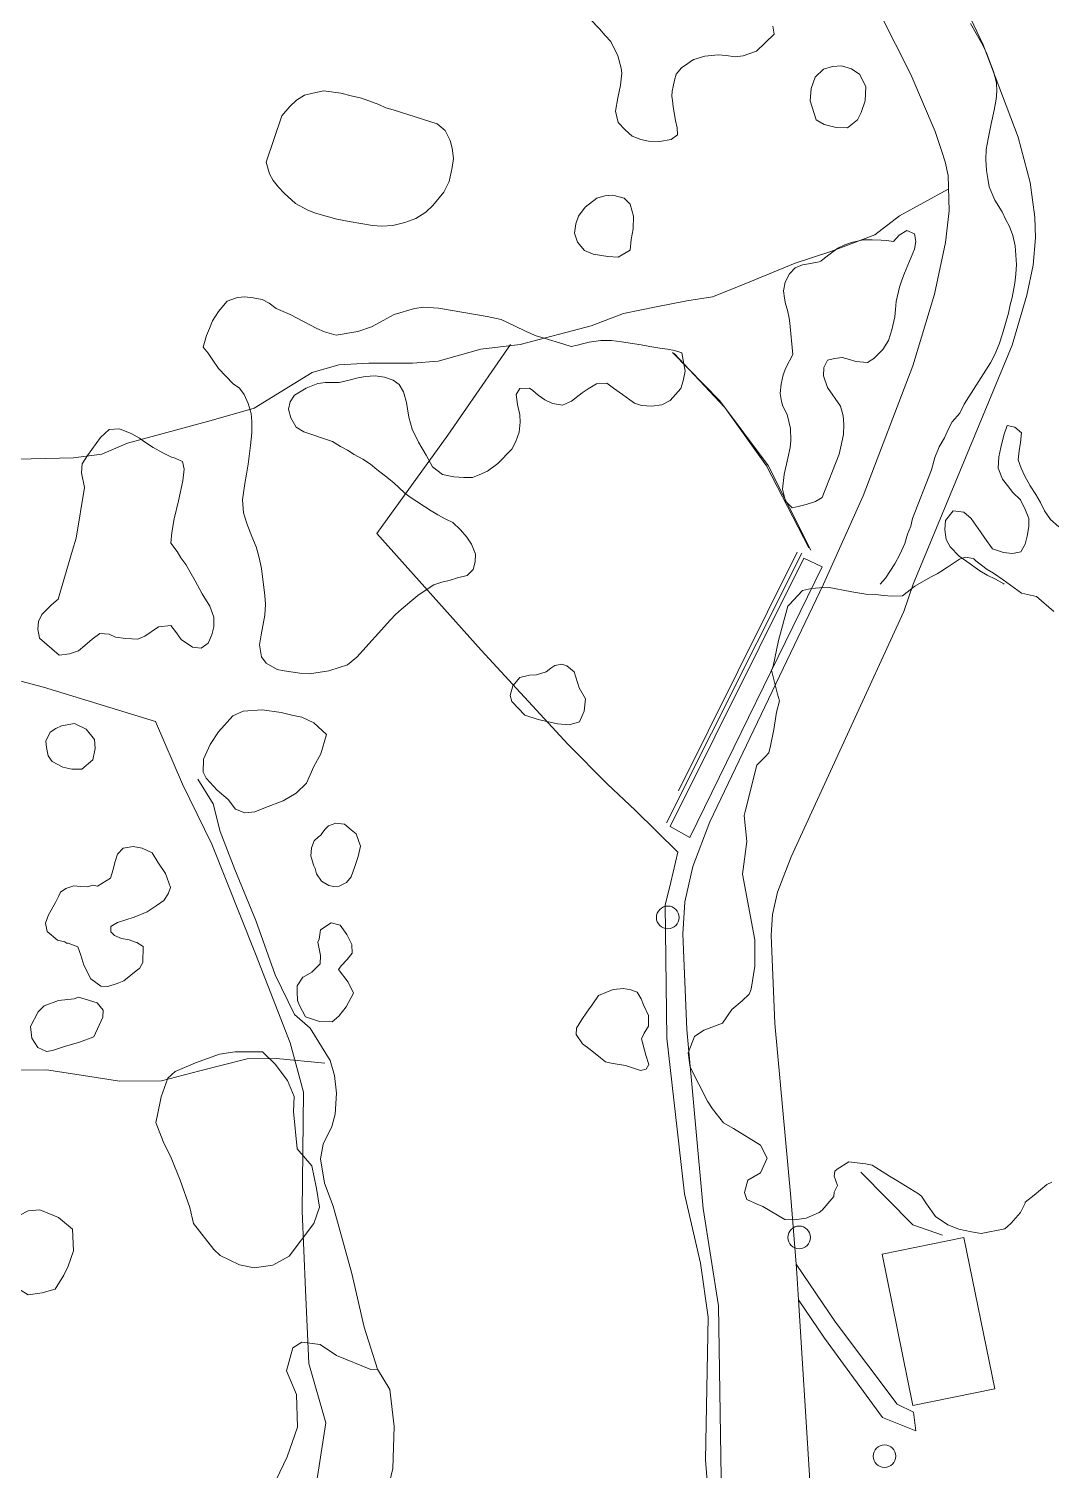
# Model space of a CAD drawing. Header units: metres. Extents: x 4652992 to 4879070, y 2074171 to 2309877.
# Drawn here: x 4654334.3 to 4654403.7, y 2307741.4 to 2307839.3 of the extents above; entities that cross this region are included whole.
import ezdxf

# ---------------------------------------------------------------- set-up
doc = ezdxf.new("R2010")
doc.units = ezdxf.units.M
doc.header["$MEASUREMENT"] = 0
doc.linetypes.add('DGN Style 2', pattern=[66.27138, 39.762828, -26.508552])
doc.linetypes.add('DGN Style 3', pattern=[92.779933, 66.271381, -26.508552])
doc.layers.get('0').update_dxf_attribs({"color": 4, "lineweight": 0})
for name, color, linetype, lineweight in [('Level 1', 2, 'Continuous', 0), ('Level 15', 2, 'Continuous', 0), ('Level 18', 5, 'Continuous', 0), ('Level 20', 30, 'DGN Style 3', 0), ('Level 30', 5, 'Continuous', 0), ('Level 35', 4, 'Continuous', 0), ('Level 37', 3, 'Continuous', 0), ('Level 38', 3, 'Continuous', 0), ('Level 40', 1, 'Continuous', 0), ('Level 54', 30, 'DGN Style 2', 0), ('Level 61', 4, 'Continuous', 0)]:
    doc.layers.add(name, color=color, linetype=linetype, lineweight=lineweight)

# ---------------------------------------------------------------- blocks, each defined once
blk = doc.blocks.new('POSTE')
at = {"color": 0, "linetype": 'ByBlock', "lineweight": -2}
blk.add_circle((0, 0), 0.77, dxfattribs=at)

msp = doc.modelspace()

# ---------------------------------------------------------------- linework, layer by layer
at = {"layer": 'Level 1'}
for points in [[(4654396.703258, 2307828.402566, 1367), (4654393.401273, 2307826.607846, 1364), (4654391.730881, 2307825.298932, 1362), (4654388.733262, 2307824.179079, 1360), (4654386.32271, 2307823.388658, 1359), (4654382.456504, 2307821.803902, 1357), (4654380.710442, 2307821.096531, 1356), (4654378.946784, 2307820.821404, 1355), (4654376.869515, 2307820.408682, 1354), (4654374.664665, 2307819.974874, 1353), (4654372.449604, 2307819.119135, 1352), (4654367.638873, 2307817.870041, 1350), (4654364.961667, 2307817.534187, 1349), (4654362.059756, 2307816.732508, 1348), (4654360.319376, 2307816.604185, 1347), (4654357.358367, 2307816.590351, 1346), (4654355.324205, 2307816.489759, 1345.7), (4654353.504499, 2307815.963332, 1345), (4654349.572038, 2307813.53831, 1344), (4654346.647562, 2307812.691882, 1343), (4654340.964398, 2307811.162253, 1342), (4654339.236572, 2307810.42117, 1341), (4654337.298155, 2307810.164713, 1340), (4654332.516943, 2307810.050887, 1339)], [(4654354.378725, 2307769.050478, 1352), (4654351.095522, 2307769.373293, 1350), (4654349.101931, 2307769.347292, 1349), (4654345.888125, 2307768.525088, 1347), (4654343.278322, 2307767.854311, 1345), (4654340.432131, 2307767.821718, 1343), (4654337.982729, 2307768.207705, 1341), (4654335.478091, 2307768.605532, 1339), (4654332.407717, 2307768.583925, 1337)]]:
    msp.add_polyline3d(points, dxfattribs=at)
at = {"layer": 'Level 15'}
msp.add_line((4654386.451043, 2307803.758687, 1364.429712), (4654378.383894, 2307787.551617, 1364.889712), dxfattribs=at)
for points in [[(4654387.383618, 2307803.883428, 1366.256899), (4654384.479914, 2307809.644711, 1362.096899), (4654381.191374, 2307814.045871, 1358.336899), (4654377.986709, 2307817.324347, 1355.616899)], [(4654387.23651, 2307804.044641, 1366.4), (4654384.369632, 2307809.613407, 1361.93), (4654381.535495, 2307813.571412, 1358.85), (4654378.102564, 2307817.25977, 1355.53)]]:
    msp.add_polyline3d(points, dxfattribs=at)
at = {"layer": 'Level 18', "color": 30}
for points in [[(4654394.330562, 2307801.584112, 1367.247796), (4654401.049755, 2307817.823998, 1367.243296), (4654402.058775, 2307821.200845, 1367.563296), (4654402.474383, 2307823.258868, 1367.543296), (4654402.627154, 2307825.096096, 1367.523296), (4654402.590589, 2307826.511189, 1367.563296), (4654402.285966, 2307828.855779, 1367.743296), (4654401.459096, 2307831.95045, 1367.743296), (4654399.074542, 2307838.214984, 1367.551883), (4654396.303918, 2307844.109947, 1367.751512)], [(4654388.250143, 2307801.584111, 1367.243834), (4654390.931716, 2307807.581389, 1367.17), (4654394.308962, 2307816.416068, 1367.21), (4654395.767301, 2307821.288911, 1367.28), (4654396.528669, 2307824.797397, 1367.38), (4654396.766903, 2307826.942983, 1367.23), (4654396.717729, 2307829.339715, 1367.36), (4654396.504753, 2307830.259113, 1367.39), (4654396.257451, 2307831.048718, 1367.39), (4654395.83017, 2307832.326983, 1367.51), (4654394.180085, 2307836.198893, 1367.56), (4654391.02331, 2307842.447566, 1367.81)], [(4654411.781413, 2307684.534302, 1361.727167), (4654401.813972, 2307694.302066, 1363.032879), (4654397.645828, 2307698.389508, 1363.471337), (4654394.720995, 2307702.114813, 1363.825512), (4654391.889681, 2307706.543098, 1364.301275), (4654385.670874, 2307717.253401, 1365.251061), (4654383.158167, 2307722.095009, 1365.598655), (4654382.216621, 2307724.865265, 1365.76835), (4654381.730508, 2307728.536168, 1365.909897), (4654381.286425, 2307740.918484, 1366.299183), (4654381.098231, 2307752.574391, 1366.450584), (4654380.070855, 2307759.18676, 1366.632062), (4654378.947873, 2307771.331122, 1366.891415), (4654378.676883, 2307777.801991, 1367.104785), (4654378.81658, 2307780.017333, 1367.174217), (4654379.366405, 2307782.412783, 1367.112539), (4654380.522936, 2307785.43402, 1367.060726), (4654388.250122, 2307801.584107, 1367.008522)], [(4654411.659298, 2307692.517982, 1362.3058), (4654402.501178, 2307700.889662, 1363.1878), (4654400.412581, 2307702.955491, 1363.4037), (4654397.64441, 2307706.566718, 1363.8634), (4654394.154417, 2307711.806188, 1364.5721), (4654390.374951, 2307718.519516, 1364.8774), (4654387.524513, 2307725.026567, 1365.3591), (4654387.255037, 2307727.9584, 1365.7441), (4654387.115244, 2307730.259193, 1365.8001), (4654387.2847, 2307741.0745, 1366.8023), (4654386.534776, 2307752.979247, 1366.48), (4654386.421, 2307754.7854, 1366.647), (4654386.374319, 2307755.396276, 1366.6827), (4654386.0283, 2307759.9243, 1366.8789), (4654384.9363, 2307771.7331, 1366.8331), (4654384.6848, 2307777.7385, 1366.7774), (4654384.7739, 2307779.1517, 1366.8024), (4654385.1202, 2307780.6606, 1366.7946), (4654386.0381, 2307783.0583, 1366.812), (4654393.6866, 2307799.7159, 1367.0541), (4654394.3307, 2307801.5841, 1367.1125)]]:
    msp.add_polyline3d(points, dxfattribs=at)
at = {"layer": 'Level 20', "linetype": 'Continuous'}
for points in [[(4654349.282049, 2307737.0181, 1347.357281), (4654351.819708, 2307742.305656, 1347.857281), (4654352.52311, 2307744.332993, 1347.857281), (4654352.454204, 2307746.537015, 1348.357281), (4654351.766636, 2307748.160948, 1348.357281), (4654352.191868, 2307749.713149, 1348.857281), (4654352.816983, 2307750.090636, 1348.857281), (4654354.050223, 2307749.938614, 1348.857281), (4654355.16521, 2307749.204973, 1348.857281), (4654357.498488, 2307748.234445, 1350.357281), (4654357.955724, 2307748.270517, 1350.857281), (4654357.03886, 2307751.12142, 1351.357281), (4654356.201309, 2307754.765857, 1351.857281), (4654354.946862, 2307759.343495, 1351.857281), (4654354.340097, 2307760.89938, 1351.857281), (4654354.08859, 2307762.545215, 1351.857281), (4654354.248408, 2307763.558107, 1351.857281), (4654354.837635, 2307764.750045, 1351.857281), (4654355.084297, 2307765.58289, 1351.857281), (4654355.172881, 2307767.014298, 1351.857281), (4654355.036015, 2307768.215056, 1351.857281), (4654354.733566, 2307769.234487, 1351.857281), (4654353.366131, 2307771.41647, 1352.357281), (4654352.322755, 2307772.3636, 1352.357281), (4654350.990871, 2307775.04814, 1352.357281), (4654349.693927, 2307778.72914, 1353.857281), (4654348.269565, 2307782.208274, 1354.357281), (4654347.266316, 2307784.7759, 1354.357281), (4654346.795901, 2307786.656494, 1354.357281), (4654345.757551, 2307788.344386, 1354.357281)], [(4654354.37884, 2307722.271557, 1360.724533), (4654354.575525, 2307723.896848, 1360.357281), (4654353.540388, 2307726.840964, 1357.357281), (4654352.24731, 2307730.999954, 1351.857281), (4654353.802774, 2307732.617158, 1351.857281), (4654354.305475, 2307733.512481, 1351.857281), (4654354.647125, 2307734.288998, 1351.857281), (4654355.46674, 2307735.359096, 1351.857281), (4654356.2391, 2307736.277761, 1351.857281), (4654357.226909, 2307737.185086, 1351.857281), (4654357.737552, 2307738.000036, 1351.857281), (4654358.063795, 2307738.939788, 1351.857281), (4654358.108864, 2307739.161819, 1351.857281), (4654358.648998, 2307740.097937, 1351.857281), (4654358.99456, 2307741.51882, 1351.857281), (4654359.079809, 2307744.382767, 1350.857281), (4654358.796536, 2307746.894327, 1350.857281), (4654357.955724, 2307748.270517, 1350.857281)]]:
    msp.add_polyline3d(points, dxfattribs=at)
at = {"layer": 'Level 30', "color": 1, "elevation": 1372.478742, "flags": 128}
msp.add_lwpolyline([(4654399.868297, 2307746.940001), (4654394.316626, 2307745.805627), (4654392.217558, 2307756.078555), (4654397.769229, 2307757.212928), (4654399.868297, 2307746.940001)], dxfattribs=at)
at = {"layer": 'Level 35'}
msp.add_line((4654377.566664, 2307785.377782, 1367.62), (4654386.763141, 2307803.697696, 1367.06), dxfattribs=at)
msp.add_3dface([(4654377.819505, 2307785.12317, 1367.506899), (4654386.903329, 2307803.342063, 1367.476899), (4654388.141364, 2307802.765976, 1367.306899), (4654379.167498, 2307784.381592, 1367.226899)], dxfattribs=at)
at = {"layer": 'Level 37'}
for points in [[(4654370.873058, 2307790.7059, 1360.742732), (4654364.984126, 2307797.110942, 1355.982732), (4654357.896814, 2307805.022805, 1349.762732), (4654362.719343, 2307811.709946, 1349.982732), (4654366.974048, 2307817.853293, 1350.402732)], [(4654350.719743, 2307732.646542, 1351.8624), (4654352.679703, 2307734.968279, 1351.8624), (4654353.862864, 2307740.972952, 1350.9624), (4654354.436105, 2307744.610379, 1350.5624), (4654353.292347, 2307748.659387, 1350.8624), (4654353.048906, 2307753.647071, 1351.9624), (4654352.82482, 2307759.001394, 1353.2624), (4654352.922972, 2307767.077892, 1352.9624), (4654352.013634, 2307770.423436, 1352.9624), (4654349.670758, 2307776.476608, 1354.3624), (4654346.695481, 2307783.920607, 1355.3624), (4654344.708614, 2307788.000975, 1355.1624), (4654342.865265, 2307792.24554, 1354.7624), (4654335.275842, 2307794.579638, 1351.7624), (4654331.819073, 2307795.498065, 1350.6853)], [(4654380.748094, 2307730.33553, 1368.662391), (4654381.216606, 2307730.48899, 1368.662391), (4654380.884955, 2307733.778581, 1368.4293), (4654380.218564, 2307742.11059, 1367.9293), (4654380.417386, 2307751.794879, 1368.6793), (4654379.881268, 2307755.474685, 1368.6793), (4654378.806524, 2307760.167445, 1368.9293), (4654377.591585, 2307770.744849, 1369.9293), (4654377.489113, 2307779.786191, 1369.1793), (4654377.865941, 2307781.335891, 1369.1793), (4654378.341701, 2307783.375512, 1369.1793), (4654375.457455, 2307786.228339, 1366.6793), (4654373.576459, 2307788.008904, 1364.9293), (4654370.873108, 2307790.705872, 1360.7427)]]:
    msp.add_polyline3d(points, dxfattribs=at)
at = {"layer": 'Level 38', "elevation": 1371.835774, "flags": 128}
msp.add_lwpolyline([(4654396.32329, 2307757.368594), (4654394.29861, 2307758.074295), (4654390.776244, 2307761.635618)], dxfattribs=at)
at = {"layer": 'Level 40', "color": 3, "flags": 128}
for points, elevation in [([(4654335.469963, 2307790.494077), (4654335.424819, 2307790.926852), (4654335.706826, 2307791.532812), (4654336.100485, 2307791.772204), (4654336.483834, 2307791.960678), (4654337.367586, 2307792.128903), (4654338.163476, 2307791.731959), (4654338.739235, 2307791.034558), (4654338.773846, 2307790.418484), (4654338.619237, 2307789.654696), (4654337.877562, 2307789.007864), (4654337.188156, 2307789.012792), (4654336.580726, 2307789.16031), (4654335.861388, 2307789.542023), (4654335.59143, 2307789.913655), (4654335.469963, 2307790.494077)], 1352.44), ([(4654354.108461, 2307784.526785), (4654354.128677, 2307784.5786), (4654354.364339, 2307784.91962), (4654354.610543, 2307785.1754), (4654355.118419, 2307785.351328), (4654355.716726, 2307785.287541), (4654356.164888, 2307784.893413), (4654356.501069, 2307784.632444), (4654356.804252, 2307783.79608), (4654356.632104, 2307783.082124), (4654356.411926, 2307782.405437), (4654356.159649, 2307781.707419), (4654355.833089, 2307781.329052), (4654355.335734, 2307781.067858), (4654354.972374, 2307781.057114), (4654354.651884, 2307781.120973), (4654354.155448, 2307781.413895), (4654353.808949, 2307781.898658), (4654353.718748, 2307782.276918), (4654353.620659, 2307782.460164), (4654353.585677, 2307782.580576), (4654353.479232, 2307782.913981), (4654353.41559, 2307783.113317), (4654353.475322, 2307783.6834), (4654353.652422, 2307784.14695), (4654353.930726, 2307784.424053), (4654354.108461, 2307784.526785)], 1362.04)]:
    msp.add_lwpolyline(points, dxfattribs=dict(at, elevation=elevation))
at = {"layer": 'Level 40', "color": 3}
for points in [[(4654383.690081, 2307837.794885, 1366.511197), (4654382.780659, 2307837.457129, 1366.171197), (4654382.248886, 2307837.404355, 1365.631197), (4654381.618032, 2307837.500859, 1365.271197), (4654381.089659, 2307837.533808, 1365.091197), (4654380.19044, 2307837.45322, 1365.011197), (4654379.431974, 2307837.215077, 1364.191197), (4654379.216809, 2307837.085018, 1363.651197), (4654379.015535, 2307836.952199, 1363.051197), (4654378.593332, 2307836.661666, 1362.851197), (4654378.228536, 2307836.230133, 1362.851197), (4654378.114296, 2307835.820832, 1362.571197), (4654378.024955, 2307835.392186, 1362.251197), (4654377.955788, 2307835.060331, 1361.871197), (4654377.945067, 2307834.731267, 1361.451197), (4654377.984664, 2307834.435408, 1360.811197), (4654378.039997, 2307834.006825, 1360.511197), (4654378.194697, 2307833.083315, 1360.491197), (4654378.305074, 2307832.571801, 1359.851197), (4654378.323978, 2307832.107255, 1359.611197), (4654377.896011, 2307831.789067, 1359.671197), (4654377.099273, 2307831.644925, 1359.691197), (4654376.353891, 2307831.677778, 1359.751197), (4654375.826038, 2307831.782623, 1359.851197), (4654375.251785, 2307832.011882, 1359.951197), (4654374.762434, 2307832.440272, 1360.031197), (4654374.304266, 2307832.948868, 1360.151197), (4654374.117865, 2307833.720278, 1360.431197), (4654374.260637, 2307834.613502, 1360.731197), (4654374.453209, 2307835.468035, 1361.131197), (4654374.537017, 2307836.286573, 1361.651197), (4654374.506066, 2307836.623914, 1362.111197), (4654374.261737, 2307837.464428, 1362.311197), (4654373.801437, 2307838.448638, 1362.291197), (4654373.406441, 2307838.843888, 1362.311197), (4654373.036863, 2307839.291688, 1362.411197), (4654372.393388, 2307839.952288, 1362.691197)], [(4654392.087393, 2307801.584112, 1372.306899), (4654392.460962, 2307802.001342, 1372.306899), (4654393.089408, 2307802.955342, 1372.226899), (4654393.42433, 2307803.598571, 1372.226899), (4654393.7548, 2307804.356244, 1372.186899), (4654393.941374, 2307804.972157, 1372.146899), (4654394.17124, 2307805.522692, 1372.106899), (4654394.280134, 2307806.040474, 1372.106899), (4654395.577196, 2307809.359996, 1371.946899), (4654395.809621, 2307810.193923, 1371.906899), (4654396.101251, 2307810.902531, 1371.906899), (4654396.457819, 2307811.51307, 1371.866899), (4654396.732256, 2307812.139922, 1371.866899), (4654396.972305, 2307812.603264, 1371.866899), (4654397.498867, 2307813.20843, 1371.866899), (4654397.79495, 2307813.802593, 1371.866899), (4654399.586694, 2307816.626401, 1371.866899), (4654399.877045, 2307817.193312, 1371.866899), (4654400.162944, 2307817.874667, 1371.866899), (4654400.39982, 2307818.59415, 1371.866899), (4654400.807356, 2307819.989487, 1371.746899), (4654400.927713, 2307820.561773, 1371.746899), (4654401.058253, 2307821.046865, 1371.706899), (4654401.237203, 2307822.033364, 1371.666899), (4654401.308537, 2307822.643776, 1371.666899), (4654401.358225, 2307823.286878, 1371.626899), (4654401.254499, 2307824.556642, 1371.626899), (4654401.090901, 2307825.270496, 1371.626899), (4654400.877001, 2307825.880782, 1371.586899), (4654400.628714, 2307826.327557, 1371.586899), (4654400.370243, 2307826.861525, 1371.666899), (4654399.883851, 2307827.667883, 1371.706899), (4654399.502515, 2307828.566935, 1371.826899), (4654399.392393, 2307829.128218, 1371.826899), (4654399.309647, 2307829.684064, 1371.866899), (4654399.267021, 2307830.430671, 1371.986899), (4654399.295063, 2307831.106462, 1372.106899), (4654399.416699, 2307831.820444, 1372.306899), (4654399.634488, 2307832.856008, 1372.546899), (4654399.829352, 2307833.782565, 1372.506899), (4654399.95672, 2307834.523798, 1372.346899), (4654400.01086, 2307835.052456, 1372.346899), (4654399.9886, 2307835.624678, 1372.426899), (4654399.781711, 2307836.403911, 1372.506899), (4654399.56208, 2307836.986945, 1372.506899), (4654399.304888, 2307837.662609, 1372.466899), (4654398.965565, 2307838.354586, 1372.426899), (4654398.614779, 2307838.99206, 1372.426899), (4654398.214971, 2307839.66766, 1372.386899)], [(4654384.806716, 2307839.473858, 1367.231197), (4654384.897438, 2307838.937448, 1367.131197), (4654383.690081, 2307837.794885, 1366.511197)], [(4654387.340959, 2307834.420182, 1368.511197), (4654387.396985, 2307835.244238, 1368.491197), (4654387.675266, 2307836.024148, 1368.491197), (4654388.249462, 2307836.558087, 1368.491197), (4654388.851728, 2307836.740856, 1368.511197), (4654389.455838, 2307836.793662, 1368.531197), (4654390.149863, 2307836.583812, 1368.571197), (4654390.706305, 2307836.199695, 1368.591197), (4654391.109197, 2307835.356485, 1368.651197), (4654391.071788, 2307834.413534, 1368.651197), (4654390.790626, 2307833.619796, 1368.671197), (4654390.542203, 2307833.121949, 1368.671197), (4654389.878897, 2307832.576911, 1368.671197), (4654389.088961, 2307832.604214, 1368.651197), (4654388.275162, 2307832.794654, 1368.631197), (4654387.734974, 2307833.117945, 1368.611197), (4654387.340959, 2307834.420182, 1368.511197)], [(4654351.450638, 2307833.398119, 1360.051197), (4654352.004352, 2307834.029682, 1360.011197), (4654352.455847, 2307834.448897, 1360.011197), (4654352.993978, 2307834.792728, 1360.011197), (4654353.564753, 2307834.941033, 1360.031197), (4654354.312463, 2307835.097796, 1360.191197), (4654355.459933, 2307834.927903, 1360.231197), (4654356.169389, 2307834.757817, 1360.271197), (4654356.850796, 2307834.593305, 1360.091197), (4654358.044544, 2307834.152469, 1360.071197), (4654358.51232, 2307833.943168, 1359.971197), (4654359.008534, 2307833.800922, 1359.831197), (4654362.007707, 2307832.841304, 1359.411197), (4654362.541551, 2307832.386209, 1359.371197), (4654362.883266, 2307831.707554, 1359.351197), (4654363.012518, 2307831.201999, 1359.351197), (4654363.112554, 2307830.484129, 1359.351197), (4654363.030668, 2307829.875123, 1359.391197), (4654362.8235, 2307828.942022, 1359.411197), (4654362.451708, 2307828.201596, 1359.471197), (4654361.711241, 2307827.301781, 1359.491197), (4654361.237074, 2307826.843447, 1359.411197), (4654360.552548, 2307826.426922, 1359.371197), (4654359.806941, 2307826.138868, 1359.371197), (4654358.994487, 2307825.951349, 1359.371197), (4654358.238907, 2307825.89794, 1359.371197), (4654357.607441, 2307825.950736, 1359.371197), (4654356.025229, 2307826.207033, 1359.311197), (4654355.197816, 2307826.37148, 1359.231197), (4654353.737223, 2307826.792644, 1359.091197), (4654353.22161, 2307826.98237, 1359.071197), (4654352.381733, 2307827.440123, 1359.071197), (4654351.61891, 2307828.129766, 1359.031197), (4654351.225306, 2307828.556988, 1359.011197), (4654350.865515, 2307829.006573, 1359.011197), (4654350.623682, 2307829.461797, 1359.011197), (4654350.389172, 2307830.235476, 1359.011197), (4654351.450638, 2307833.398119, 1360.051197)], [(4654375.115283, 2307824.277543, 1360.231197), (4654374.291051, 2307823.793269, 1360.251197), (4654373.590224, 2307823.831672, 1360.251197), (4654372.598207, 2307823.999912, 1360.251197), (4654372.012945, 2307824.245756, 1360.251197), (4654371.538523, 2307824.815179, 1360.271197), (4654371.334311, 2307825.43173, 1360.311197), (4654371.419444, 2307826.048408, 1360.431197), (4654371.601295, 2307826.573877, 1360.511197), (4654372.04811, 2307827.190715, 1360.531197), (4654372.842716, 2307827.810472, 1360.551197), (4654373.377891, 2307827.948968, 1360.551197), (4654373.923555, 2307827.998983, 1360.511197), (4654374.70669, 2307827.800234, 1360.471197), (4654375.098804, 2307827.391157, 1360.451197), (4654375.332124, 2307826.567229, 1360.431197), (4654375.314888, 2307825.721068, 1360.391197), (4654375.176035, 2307824.985463, 1360.391197), (4654375.115283, 2307824.277543, 1360.231197)], [(4654385.95484, 2307819.302195, 1363.431197), (4654385.898989, 2307819.658882, 1362.971197), (4654385.794376, 2307820.198051, 1362.551197), (4654385.666707, 2307820.626601, 1362.251197), (4654385.585956, 2307821.002633, 1361.771197), (4654385.534025, 2307821.516938, 1361.471197), (4654385.638294, 2307822.086617, 1361.531197), (4654385.931791, 2307822.661909, 1361.711197), (4654386.321486, 2307823.074096, 1361.831197), (4654386.809742, 2307823.265111, 1361.971197), (4654387.364053, 2307823.356608, 1362.311197), (4654387.95479, 2307823.484068, 1362.711197), (4654388.063554, 2307823.520064, 1363.591197), (4654388.30702, 2307823.716501, 1364.091197), (4654388.701441, 2307824.012552, 1364.311197), (4654389.216154, 2307824.399908, 1364.291197), (4654389.685275, 2307824.637922, 1364.651197), (4654390.137104, 2307824.792973, 1364.891197), (4654390.928597, 2307824.981357, 1365.351197), (4654391.53507, 2307824.976094, 1365.811197), (4654392.152552, 2307824.954245, 1366.611197), (4654392.50847, 2307824.92675, 1367.011197), (4654393.000415, 2307824.857837, 1367.131197), (4654393.379101, 2307825.286611, 1367.271197), (4654393.893295, 2307825.602072, 1367.311197), (4654394.409102, 2307825.370022, 1367.371197), (4654394.519479, 2307824.858508, 1367.411197), (4654394.412847, 2307824.346898, 1367.431197), (4654393.735995, 2307822.695772, 1367.611197), (4654393.551781, 2307822.228371, 1367.691197), (4654393.40924, 2307821.752693, 1367.751197), (4654393.179721, 2307820.7903, 1367.831197), (4654393.13678, 2307820.23724, 1367.911197), (4654393.074702, 2307819.73118, 1367.951197), (4654392.876366, 2307818.848992, 1367.971197), (4654392.65705, 2307818.143768, 1367.951197), (4654392.265798, 2307817.515894, 1367.911197), (4654391.660419, 2307816.901751, 1367.851197), (4654391.227208, 2307816.627805, 1367.771197), (4654390.434908, 2307816.713176, 1367.371197), (4654389.999045, 2307816.842948, 1367.111197), (4654389.518628, 2307816.967171, 1366.511197), (4654388.986855, 2307816.914397, 1366.071197), (4654388.51589, 2307816.806346, 1365.811197), (4654388.267467, 2307816.308499, 1366.091197), (4654388.249425, 2307815.736094, 1366.491197), (4654388.519172, 2307814.94813, 1366.851197), (4654389.394642, 2307813.665461, 1367.451197), (4654389.576317, 2307813.010188, 1367.651197), (4654389.630612, 2307812.437814, 1367.811197), (4654389.600523, 2307811.738204, 1367.951197), (4654389.493891, 2307811.226594, 1368.011197), (4654389.293192, 2307810.402475, 1368.051197), (4654388.148081, 2307807.476382, 1368.071197), (4654387.700979, 2307807.205195, 1368.071197), (4654387.065167, 2307807.000289, 1367.991197), (4654386.516102, 2307806.864552, 1367.831197), (4654386.103583, 2307806.759292, 1367.551197), (4654385.664551, 2307807.220887, 1367.111197), (4654385.445122, 2307808.042056, 1366.751197), (4654385.577404, 2307809.023762, 1366.511197), (4654385.810842, 2307810.143773, 1366.511197), (4654385.977477, 2307810.873861, 1366.171197), (4654386.030909, 2307811.338439, 1365.751197), (4654386.000708, 2307812.165222, 1365.631197), (4654385.776553, 2307813.102527, 1365.631197), (4654385.474585, 2307813.666496, 1365.351197), (4654385.385189, 2307814.001046, 1364.771197), (4654385.294466, 2307814.537456, 1364.531197), (4654385.365709, 2307815.156893, 1364.471197), (4654385.501161, 2307815.806776, 1364.471197), (4654385.685374, 2307816.274177, 1364.291197), (4654386.151038, 2307817.189665, 1364.071197), (4654385.95484, 2307819.302195, 1363.431197)], [(4654356.554854, 2307796.625645, 1357.32), (4654355.913927, 2307796.104549, 1357.52), (4654355.343079, 2307795.923143, 1357.52), (4654354.646673, 2307795.707716, 1357.56), (4654353.329051, 2307795.497673, 1357.56), (4654352.685204, 2307795.537013, 1357.56), (4654351.620157, 2307795.689386, 1357.48), (4654351.136178, 2307795.785408, 1357.36), (4654350.397434, 2307796.226636, 1357.12), (4654350.068942, 2307796.645403, 1357), (4654349.941926, 2307797.46619, 1356.88), (4654350.053615, 2307798.151219, 1356.64), (4654350.299623, 2307799.487321, 1356.08), (4654350.331743, 2307800.217603, 1355.8), (4654350.306195, 2307800.811995, 1355.6), (4654350.064574, 2307802.65737, 1355.6), (4654349.964567, 2307803.178136, 1355.28), (4654349.86383, 2307803.551716, 1354.8), (4654349.712724, 2307804.112087, 1354.4), (4654349.414162, 2307804.819578, 1354), (4654349.065231, 2307805.713858, 1353.08), (4654348.857917, 2307806.432712, 1352.92), (4654348.77105, 2307807.304465, 1352.8), (4654348.941869, 2307808.419756, 1351.84), (4654349.041878, 2307809.04817, 1351.68), (4654349.153567, 2307809.733199, 1351.56), (4654349.325115, 2307810.995676, 1351.4), (4654349.414905, 2307811.861847, 1351.36), (4654349.424396, 2307812.626084, 1351.32), (4654349.358699, 2307813.16951, 1351.32), (4654349.174014, 2307813.854407, 1351.32), (4654348.886401, 2307814.471327, 1351.28), (4654348.586378, 2307814.884445, 1351.28), (4654348.143278, 2307815.17862, 1351.28), (4654347.145392, 2307816.231119, 1351.28), (4654346.715432, 2307816.876281, 1351.32), (4654346.443879, 2307817.283751, 1351.44), (4654346.109546, 2307817.67421, 1351.64), (4654346.335843, 2307818.483832, 1351.68), (4654346.549, 2307818.942467, 1351.68), (4654346.745366, 2307819.463365, 1351.6), (4654347.141749, 2307820.091911, 1351.56), (4654347.732308, 2307820.799797, 1351.52), (4654348.434553, 2307821.043532, 1351.52), (4654348.947733, 2307821.089049, 1351.52), (4654349.500331, 2307821.038346, 1351.52), (4654350.126657, 2307820.914082, 1351.48), (4654350.581437, 2307820.676523, 1351.48), (4654351.069796, 2307820.314437, 1351.48), (4654352.019505, 2307819.890286, 1351.52), (4654353.838624, 2307818.940049, 1351.52), (4654354.356183, 2307818.719501, 1351.56), (4654355.141646, 2307818.504733, 1351.56), (4654356.613295, 2307818.743149, 1351.64), (4654357.538186, 2307819.060576, 1351.76), (4654358.33825, 2307819.491167, 1351.84), (4654359.075535, 2307819.904747, 1351.96), (4654360.462506, 2307820.307294, 1352.16), (4654361.072773, 2307820.392481, 1352.24), (4654362.098401, 2307820.336327, 1352.56), (4654365.3899, 2307819.771693, 1353.28), (4654366.352019, 2307819.551342, 1353.84), (4654367.244789, 2307819.138487, 1354.28), (4654368.052152, 2307818.742577, 1354.28), (4654368.734686, 2307818.459832, 1354.28), (4654369.263925, 2307818.295899, 1354.4), (4654370.601256, 2307817.883241, 1354.8), (4654371.102025, 2307817.724957, 1355), (4654371.535636, 2307817.815725, 1355.52), (4654371.78675, 2307817.883769, 1355.96), (4654372.317449, 2307818.014208, 1356.52), (4654373.110213, 2307818.122119, 1356.96), (4654373.851147, 2307818.122449, 1357.6), (4654374.517623, 2307818.049153, 1358.4), (4654375.867364, 2307817.840297, 1359.84), (4654376.436751, 2307817.72733, 1360.24), (4654377.125856, 2307817.620078, 1360.32), (4654377.644145, 2307817.546716, 1361), (4654378.128125, 2307817.450694, 1361.28), (4654378.628894, 2307817.292409, 1361.2), (4654378.844967, 2307816.041427, 1361.2), (4654378.710648, 2307815.390354, 1361.2), (4654378.542751, 2307814.863807, 1361.16), (4654377.814955, 2307814.065284, 1361), (4654377.249216, 2307813.765, 1360.76), (4654376.547701, 2307813.668451, 1360.56), (4654375.875386, 2307813.71344, 1360.36), (4654375.403086, 2307813.866077, 1360.08), (4654375.096493, 2307814.103702, 1359.64), (4654374.579665, 2307814.471436, 1359.28), (4654373.983268, 2307814.884423, 1359.12), (4654373.523378, 2307815.24086, 1358.56), (4654372.833543, 2307815.200927, 1358.32), (4654372.256125, 2307814.844027, 1358.08), (4654371.844413, 2307814.572117, 1357.88), (4654371.134867, 2307814.005702, 1357.76), (4654370.51803, 2307813.745023, 1357.6), (4654369.828924, 2307813.852275, 1357.56), (4654369.317206, 2307814.10113, 1357.4), (4654368.851476, 2307814.429261, 1357.2), (4654368.499624, 2307814.734797, 1356.96), (4654368.26676, 2307814.898862, 1356), (4654367.611234, 2307814.881588, 1355.64), (4654367.375448, 2307814.456909, 1355.8), (4654367.446255, 2307813.794605, 1355.88), (4654367.6251, 2307813.0814, 1355.96), (4654367.639699, 2307812.577578, 1355.96), (4654367.562319, 2307811.915208, 1356.16), (4654367.342592, 2307811.28108, 1356.16), (4654367.083447, 2307810.743171, 1356.16), (4654366.115486, 2307809.786033, 1356.16), (4654365.41178, 2307809.247927, 1356.32), (4654364.857721, 2307809.004258, 1356.08), (4654364.40659, 2307808.828566, 1355.84), (4654363.813843, 2307808.828302, 1355.6), (4654363.141527, 2307808.873291, 1355.44), (4654362.372854, 2307809.025796, 1355.32), (4654361.6801, 2307809.546299, 1355.08), (4654361.25087, 2307810.338646, 1354.68), (4654360.725283, 2307811.238509, 1354.28), (4654360.313574, 2307812.115779, 1354.04), (4654360.06684, 2307812.930851, 1353.8), (4654359.917926, 2307813.93278, 1353.44), (4654359.710611, 2307814.651633, 1352.8), (4654359.428108, 2307815.149674, 1352.04), (4654359.013478, 2307815.4382, 1351.72), (4654358.43314, 2307815.641738, 1351.68), (4654357.800974, 2307815.737693, 1351.68), (4654357.111139, 2307815.697759, 1351.68), (4654356.523501, 2307815.578617, 1351.68), (4654356.021271, 2307815.44253, 1351.56), (4654355.336546, 2307815.283718, 1351.36), (4654354.418955, 2307815.28897, 1351.24), (4654353.899936, 2307815.215147, 1351.24), (4654353.094763, 2307814.903434, 1351.2), (4654352.311488, 2307814.41058, 1351.2), (4654352.012924, 2307813.96889, 1351.2), (4654351.907805, 2307813.459354, 1351.28), (4654352.053071, 2307812.870676, 1351.44), (4654352.426092, 2307812.236811, 1351.72), (4654352.9546, 2307811.925692, 1352.04), (4654354.894897, 2307811.275542, 1352.6), (4654355.446035, 2307810.930467, 1352.92), (4654355.900815, 2307810.692908, 1353.48), (4654356.372384, 2307810.393085, 1354.16), (4654356.957831, 2307810.070669, 1354.28), (4654357.480499, 2307809.731243, 1354.28), (4654357.91192, 2307809.380453, 1354.28), (4654358.701032, 2307808.752435, 1354.6), (4654359.081353, 2307808.44125, 1354.92), (4654359.404735, 2307808.141361, 1355.24), (4654359.801846, 2307807.767913, 1355.56), (4654360.159538, 2307807.490684, 1355.8), (4654361.596876, 2307806.55726, 1356.68), (4654362.045816, 2307806.291393, 1356.88), (4654362.580164, 2307806.008582, 1356.92), (4654363.063413, 2307805.765374, 1356.92), (4654363.585351, 2307805.278762, 1356.92), (4654364.016041, 2307804.780786, 1356.96), (4654364.332853, 2307804.305404, 1356.96), (4654364.608786, 2307803.63187, 1356.96), (4654364.589076, 2307803.105389, 1356.96), (4654364.449647, 2307802.573194, 1356.96), (4654364.043045, 2307802.182405, 1357), (4654363.386789, 2307802.017944, 1357), (4654362.815941, 2307801.836539, 1357.12), (4654362.319551, 2307801.728759, 1357.28), (4654361.777172, 2307801.541705, 1357.36), (4654361.331151, 2307801.247135, 1357.4), (4654360.679274, 2307800.81661, 1357.4), (4654359.568966, 2307799.887714, 1357.4), (4654359.168204, 2307799.525233, 1357.36), (4654358.824381, 2307799.151455, 1357.36), (4654356.554854, 2307796.625645, 1357.32)], [(4654404.230829, 2307805.48357, 1376.266899), (4654403.648285, 2307805.968346, 1376.106899), (4654403.258659, 2307806.556754, 1375.906899), (4654402.978543, 2307807.123411, 1375.626899), (4654402.665317, 2307807.668254, 1375.306899), (4654402.275692, 2307808.256662, 1375.146899), (4654401.881615, 2307808.959515, 1374.946899), (4654401.672167, 2307809.455356, 1374.706899), (4654401.452536, 2307810.03839, 1374.186899), (4654401.52387, 2307810.648802, 1373.826899), (4654401.611118, 2307811.199273, 1373.866899), (4654401.693915, 2307811.864189, 1373.826899), (4654401.231062, 2307812.240021, 1373.586899), (4654400.716628, 2307812.370588, 1373.386899), (4654400.491214, 2307811.705609, 1373.426899), (4654400.286167, 2307810.866244, 1373.426899), (4654400.154347, 2307810.239455, 1373.466899), (4654400.10338, 2307809.454658, 1373.586899), (4654400.403863, 2307808.713615, 1373.826899), (4654400.740013, 2307808.277778, 1373.946899), (4654401.09781, 2307807.809252, 1374.226899), (4654401.619869, 2307807.308101, 1374.426899), (4654401.959192, 2307806.616123, 1374.706899), (4654402.178823, 2307806.03309, 1374.866899), (4654402.179437, 2307805.493557, 1374.986899), (4654402.069263, 2307804.834079, 1375.066899), (4654401.92726, 2307804.294483, 1375.106899), (4654401.648372, 2307803.782075, 1375.066899), (4654401.082356, 2307803.667377, 1374.946899), (4654400.468596, 2307803.732501, 1374.826899), (4654399.724961, 2307803.993762, 1374.666899), (4654399.188267, 2307804.696551, 1374.186899), (4654398.912602, 2307805.148764, 1373.906899), (4654398.27341, 2307806.042251, 1373.626899), (4654397.767265, 2307806.483462, 1373.466899), (4654397.043997, 2307806.570337, 1373.466899), (4654396.53335, 2307805.905231, 1373.706899), (4654396.489393, 2307805.289381, 1373.866899), (4654396.57659, 2307804.619091, 1374.266899), (4654396.840792, 2307804.112375, 1374.546899), (4654397.449435, 2307803.480466, 1374.986899), (4654397.972773, 2307803.12101, 1375.146899), (4654398.86665, 2307802.489228, 1375.626899), (4654399.346696, 2307802.195151, 1375.826899), (4654399.914606, 2307801.912013, 1375.986899), (4654400.476784, 2307801.601623, 1376.186899), (4654400.504245, 2307801.584112, 1376.206312)], [(4654334.986127, 2307797.926068, 1351.7), (4654334.885661, 2307798.522439, 1351.56), (4654334.933618, 2307799.045033, 1351.52), (4654335.153047, 2307799.533622, 1351.42), (4654335.805004, 2307800.172926, 1351.32), (4654336.255672, 2307800.556534, 1351.3), (4654337.2393, 2307803.894052, 1351.24), (4654337.480097, 2307804.703578, 1351.2), (4654338.040886, 2307808.154512, 1351.12), (4654337.841944, 2307809.139929, 1351.1), (4654337.881761, 2307809.767602, 1351.12), (4654338.261602, 2307810.313063, 1351.16), (4654339.139138, 2307811.543201, 1351.16), (4654339.7135, 2307812.094428, 1351.3), (4654340.434424, 2307812.128827, 1351.48), (4654341.256745, 2307811.788381, 1351.78), (4654341.77607, 2307811.493243, 1351.74), (4654342.19245, 2307811.203739, 1351.72), (4654342.717305, 2307810.863162, 1351.92), (4654343.359394, 2307810.514117, 1352.1), (4654343.953086, 2307810.219011, 1352.36), (4654344.095979, 2307810.190673, 1353.02), (4654344.706879, 2307809.906936, 1353.12), (4654344.807655, 2307809.384407, 1353.14), (4654344.735719, 2307808.600516, 1353.18), (4654344.441125, 2307807.239992, 1353.18), (4654344.132862, 2307806.029986, 1353.2), (4654343.98302, 2307805.084176, 1353.26), (4654343.922764, 2307804.357091, 1353.5), (4654344.343744, 2307803.800623, 1353.56), (4654344.596483, 2307803.366203, 1353.54), (4654344.934957, 2307802.914781, 1353.54), (4654345.568107, 2307801.798913, 1353.58), (4654346.042085, 2307800.92154, 1353.7), (4654346.556321, 2307800.095306, 1353.78), (4654346.830559, 2307799.331448, 1353.82), (4654346.83069, 2307798.681071, 1353.86), (4654346.688237, 2307798.132875, 1353.88), (4654346.454209, 2307797.573278, 1353.92), (4654345.966513, 2307797.226574, 1353.94), (4654345.386181, 2307797.29732, 1353.94), (4654344.619028, 2307797.833755, 1353.84), (4654344.291924, 2307798.268141, 1353.78), (4654343.919341, 2307798.77067, 1353.58), (4654343.083792, 2307798.685099, 1353.38), (4654342.148658, 2307798.04283, 1353.22), (4654341.664502, 2307797.858012, 1353.16), (4654340.852311, 2307797.886055, 1352.84), (4654340.160585, 2307797.993672, 1352.52), (4654339.726686, 2307798.197966, 1352.3), (4654339.094726, 2307798.234608, 1352.18), (4654338.566773, 2307797.836765, 1352), (4654338.064478, 2307797.419053, 1351.9), (4654337.633939, 2307797.061015, 1351.86), (4654337.026709, 2307796.856262, 1351.86), (4654336.322683, 2307796.759389, 1351.84), (4654334.986127, 2307797.926068, 1351.7)], [(4654385.605788, 2307758.428784, 1373.2), (4654384.121703, 2307759.320528, 1373.2), (4654383.738462, 2307759.484343, 1373.2), (4654383.021658, 2307759.790739, 1373.2), (4654382.865042, 2307760.261188, 1373.2), (4654383.095946, 2307761.093637, 1373.2), (4654383.955365, 2307761.612583, 1373.2), (4654384.414607, 2307762.586927, 1374.4), (4654383.968987, 2307763.490108, 1374.4), (4654382.122909, 2307764.609696, 1374.4), (4654381.4472, 2307764.994913, 1374.4), (4654380.699826, 2307765.958178, 1374.4), (4654380.362404, 2307766.463897, 1374.4), (4654379.175602, 2307768.776318, 1373.2), (4654379.055988, 2307769.741162, 1373.2), (4654379.468688, 2307770.850839, 1373.2), (4654380.122324, 2307771.285173, 1373.2), (4654381.387644, 2307771.756444, 1375.6), (4654382.020879, 2307772.692708, 1378.4), (4654382.707631, 2307773.294785, 1380.262), (4654383.201138, 2307773.727445, 1381.6), (4654383.333163, 2307774.073356, 1381.6), (4654383.58641, 2307775.635797, 1381.6), (4654383.576847, 2307777.436624, 1381.6), (4654382.743143, 2307781.888472, 1380), (4654383.042066, 2307784.10447, 1378.8), (4654382.856991, 2307785.869388, 1376.6347), (4654382.918407, 2307786.136123, 1376.6347), (4654383.703123, 2307789.300928, 1376.6347), (4654384.285151, 2307789.852221, 1376.6347), (4654384.528292, 2307790.122471, 1376.6347), (4654384.643888, 2307790.603572, 1376.6347), (4654384.868404, 2307791.715591, 1376.6347), (4654385.049401, 2307792.883962, 1376.6347), (4654385.25356, 2307793.652218, 1376.6347), (4654385.115606, 2307794.113538, 1375.2341), (4654384.703756, 2307795.750605, 1375.2341), (4654384.810854, 2307796.008658, 1375.2341), (4654385.177649, 2307797.751658, 1375.2341), (4654385.82513, 2307800.078884, 1375.2341), (4654385.902374, 2307800.190327, 1376.6347), (4654386.811452, 2307801.158658, 1376.6347), (4654387.418868, 2307801.290875, 1376.6347), (4654388.500697, 2307801.369493, 1376.6347), (4654390.161038, 2307801.060871, 1376.6347), (4654391.109714, 2307800.898668, 1376.6347), (4654391.804143, 2307800.875647, 1376.6347), (4654392.324727, 2307800.812801, 1378.0354), (4654392.902989, 2307800.764833, 1378.0354), (4654393.608196, 2307800.787236, 1380.1365), (4654394.449573, 2307801.436841, 1380.1365), (4654395.515191, 2307802.053523, 1380.8368), (4654395.949335, 2307802.27486, 1380.8368), (4654396.219154, 2307802.45409, 1382.9378), (4654396.659172, 2307802.746374, 1382.9378), (4654397.476338, 2307803.289182, 1382.9378), (4654397.884762, 2307803.424927, 1382.9378), (4654398.394018, 2307803.323488, 1382.9378), (4654398.460393, 2307803.310267, 1382.9378), (4654398.596328, 2307803.174641, 1382.9378), (4654399.349396, 2307802.590436, 1382.9378), (4654399.788793, 2307802.340086, 1382.9378), (4654400.439395, 2307801.884835, 1382.9378), (4654401.696705, 2307800.964725, 1384.3385), (4654402.698921, 2307800.755099, 1384.3385), (4654403.87853, 2307799.730466, 1384.3385)], [(4654369.410159, 2307795.63833, 1360.44), (4654369.710801, 2307795.870924, 1360.84), (4654369.98202, 2307796.051077, 1360.84), (4654370.471387, 2307796.148739, 1360.84), (4654370.802402, 2307796.043762, 1360.84), (4654371.306083, 2307795.631169, 1360.84), (4654371.635695, 2307794.550676, 1360.84), (4654372.067133, 2307793.801722, 1361.64), (4654371.975698, 2307792.962088, 1361.64), (4654371.673897, 2307792.242334, 1361.64), (4654370.966792, 2307792.032259, 1361.64), (4654370.178371, 2307792.090547, 1361.24), (4654368.870701, 2307792.387224, 1360.44), (4654367.952393, 2307792.687343, 1360.44), (4654367.080197, 2307793.603143, 1360.44), (4654366.967856, 2307794.016062, 1360.44), (4654367.142061, 2307794.684313, 1360.44), (4654367.609808, 2307795.255019, 1360.44), (4654368.265173, 2307795.397818, 1360.44), (4654368.739627, 2307795.420451, 1360.44), (4654369.410159, 2307795.63833, 1360.44)], [(4654346.31439, 2307788.410223, 1359.64), (4654346.119893, 2307788.809168, 1360.04), (4654346.127487, 2307789.68848, 1360.44), (4654346.583218, 2307790.696914, 1361.24), (4654347.140105, 2307791.557635, 1361.24), (4654348.125604, 2307792.64525, 1361.24), (4654348.815326, 2307792.958945, 1361.24), (4654350.120222, 2307793.04597, 1361.24), (4654351.404573, 2307792.859484, 1361.24), (4654352.133586, 2307792.679538, 1361.24), (4654352.802461, 2307792.546275, 1361.24), (4654353.63152, 2307792.172892, 1361.24), (4654354.479959, 2307791.37923, 1361.24), (4654354.109755, 2307790.064902, 1361.24), (4654353.619833, 2307789.190824, 1361.24), (4654353.116112, 2307788.07654, 1361.24), (4654352.419033, 2307787.382508, 1361.24), (4654351.548257, 2307786.861892, 1361.24), (4654350.340796, 2307786.425545, 1359.64), (4654349.616091, 2307786.117824, 1359.64), (4654348.938722, 2307786.044118, 1359.64), (4654348.295471, 2307786.311398, 1359.64), (4654347.800419, 2307786.966486, 1359.64), (4654347.057245, 2307787.601448, 1359.64), (4654346.31439, 2307788.410223, 1359.64)], [(4654336.7055, 2307777.295229, 1350.0358), (4654336.209358, 2307777.394097, 1350.0358), (4654335.523377, 2307777.993225, 1350.0358), (4654335.398135, 2307778.558888, 1350.0358), (4654335.608438, 2307779.128376, 1350.0358), (4654336.069783, 2307779.961962, 1350.0358), (4654336.288149, 2307780.369981, 1350.0358), (4654336.423866, 2307780.656539, 1351.5358), (4654336.790362, 2307780.912418, 1351.5358), (4654337.320043, 2307781.094065, 1351.5358), (4654337.78591, 2307781.048626, 1351.5358), (4654338.253899, 2307781.018254, 1351.5358), (4654338.615516, 2307781.133325, 1351.5358), (4654338.930357, 2307781.060288, 1352.5358), (4654339.807671, 2307781.613588, 1352.84), (4654339.986873, 2307782.213031, 1352.84), (4654340.116244, 2307782.678468, 1352.84), (4654340.299899, 2307783.238341, 1352.84), (4654340.665926, 2307783.656609, 1352.84), (4654341.356063, 2307783.764693, 1352.84), (4654341.964615, 2307783.643434, 1352.84), (4654342.64047, 2307783.333336, 1352.84), (4654343.038408, 2307782.692668, 1352.84), (4654343.551116, 2307781.92386, 1352.84), (4654343.88765, 2307780.97962, 1352.84), (4654343.731314, 2307780.554629, 1352.84), (4654343.426087, 2307780.089124, 1352.84), (4654342.925487, 2307779.743942, 1352.4791), (4654342.316299, 2307779.323884, 1352.04), (4654341.429018, 2307778.969026, 1351.24), (4654340.289193, 2307778.592662, 1350.44), (4654339.847673, 2307778.328666, 1350.44), (4654339.847031, 2307777.976813, 1350.44), (4654340.077263, 2307777.719745, 1350.44), (4654340.565436, 2307777.516872, 1350.44), (4654341.07415, 2307777.4155, 1350.44), (4654341.517505, 2307777.268145, 1350.44), (4654341.603087, 2307777.239701, 1350.44), (4654342.043659, 2307776.975915, 1350.44), (4654342.001004, 2307775.893236, 1350.44), (4654341.776342, 2307775.480404, 1350.44), (4654341.678918, 2307775.403293, 1350.403), (4654340.723252, 2307774.646873, 1350.04), (4654340.261256, 2307774.457185, 1350.04), (4654339.622742, 2307774.267451, 1350.04), (4654339.167913, 2307774.287649, 1350.04), (4654338.489905, 2307774.774953, 1350.04), (4654338.009622, 2307775.715911, 1350.04), (4654337.793627, 2307776.392877, 1350.04), (4654337.591014, 2307776.961515, 1350.04), (4654336.932937, 2307777.198303, 1350.04), (4654336.825329, 2307777.209776, 1350.04), (4654336.7055, 2307777.295229, 1350.0358)], [(4654353.899956, 2307777.268599, 1359.24), (4654353.985103, 2307777.47069, 1359.24), (4654354.075761, 2307778.110997, 1359.24), (4654354.793286, 2307778.587657, 1359.24), (4654355.420156, 2307778.42402, 1359.24), (4654355.874542, 2307777.791297, 1359.24), (4654356.201926, 2307777.106417, 1359.24), (4654356.238294, 2307776.518244, 1359.24), (4654355.879211, 2307776.086319, 1359.24), (4654355.482805, 2307775.661826, 1359.24), (4654355.304403, 2307775.404215, 1358.44), (4654355.96177, 2307774.544434, 1358.04), (4654356.319513, 2307773.813704, 1358.04), (4654355.811733, 2307772.88121, 1357.24), (4654355.331598, 2307772.239074, 1357.24), (4654354.866869, 2307771.865687, 1357.24), (4654354.013519, 2307771.880404, 1357.24), (4654353.063339, 2307772.186248, 1357.24), (4654352.631, 2307773.003671, 1357.64), (4654352.527211, 2307773.256042, 1358.04), (4654352.51986, 2307773.290734, 1358.04), (4654352.501537, 2307773.949534, 1358.04), (4654352.491653, 2307774.304938, 1358.04), (4654352.881477, 2307774.886702, 1358.04), (4654352.901049, 2307774.897752, 1358.0531), (4654353.480467, 2307775.224885, 1358.44), (4654354.04944, 2307775.800986, 1358.84), (4654354.072862, 2307776.368801, 1359.24), (4654353.899956, 2307777.268599, 1359.24)], [(4654371.880704, 2307770.372678, 1368.44), (4654371.436523, 2307771.006786, 1368.84), (4654371.456374, 2307771.434981, 1368.84), (4654371.832475, 2307772.004413, 1369.24), (4654372.166258, 2307772.502713, 1369.24), (4654372.583421, 2307773.08406, 1369.24), (4654372.962111, 2307773.63984, 1369.24), (4654373.952975, 2307774.062148, 1368.84), (4654374.664357, 2307774.119837, 1368.84), (4654375.144829, 2307774.024099, 1368.84), (4654375.580365, 2307773.870837, 1368.84), (4654375.855277, 2307773.417181, 1368.84), (4654376.008517, 2307773.021006, 1368.84), (4654376.35994, 2307772.286171, 1368.84), (4654376.346106, 2307771.557622, 1368.84), (4654376.067342, 2307771.088638, 1368.04), (4654375.887166, 2307770.691943, 1368.04), (4654376.167907, 2307769.604404, 1368.04), (4654376.372298, 2307768.964671, 1368.04), (4654376.205039, 2307768.631937, 1368.04), (4654375.820001, 2307768.542269, 1368.04), (4654374.787631, 2307768.881101, 1368.04), (4654373.815175, 2307769.055903, 1368.44), (4654373.430573, 2307769.132541, 1368.44), (4654373.084718, 2307769.401025, 1368.44), (4654372.399475, 2307769.969961, 1368.44), (4654371.880704, 2307770.372678, 1368.44)], [(4654336.284975, 2307773.296222, 1345.24), (4654337.342049, 2307773.428892, 1346.84), (4654337.638057, 2307773.527308, 1346.84), (4654338.085353, 2307773.39882, 1346.84), (4654338.904123, 2307773.156953, 1346.84), (4654339.312794, 2307772.642647, 1346.84), (4654339.29677, 2307772.173617, 1346.84), (4654338.672333, 2307770.842001, 1346.84), (4654337.71214, 2307770.485429, 1346.04), (4654336.682049, 2307770.180784, 1345.24), (4654335.875842, 2307769.907673, 1345.24), (4654335.465248, 2307769.831761, 1345.24), (4654334.888083, 2307770.10452, 1345.24), (4654334.463624, 2307770.741187, 1345.24), (4654334.389124, 2307771.544703, 1345.24), (4654334.907853, 2307772.545438, 1345.24), (4654335.303826, 2307772.939709, 1345.24), (4654336.284975, 2307773.296222, 1345.24)], [(4654350.833278, 2307755.334138, 1355.035774), (4654349.582193, 2307755.151784, 1355.035774), (4654348.582952, 2307755.350937, 1355.035774), (4654347.254129, 2307755.975794, 1355.035774), (4654346.827407, 2307756.394779, 1355.035774), (4654345.45455, 2307758.150202, 1355.535774), (4654345.211444, 2307759.238853, 1355.535774), (4654344.538297, 2307761.098136, 1355.535774), (4654343.925509, 2307762.615564, 1355.535774), (4654343.402916, 2307763.727974, 1355.535774), (4654342.905206, 2307765.014604, 1355.535774), (4654342.990408, 2307765.435742, 1356.035774), (4654343.259237, 2307766.764496, 1356.035774), (4654343.700014, 2307768.023342, 1356.035774), (4654344.208759, 2307768.48175, 1356.035774), (4654345.584832, 2307769.083185, 1356.035774), (4654347.20719, 2307769.653219, 1356.035774), (4654348.275161, 2307769.830353, 1356.035774), (4654350.13699, 2307769.830658, 1356.035774), (4654350.997731, 2307768.985013, 1356.035774), (4654351.830775, 2307767.864949, 1356.035774), (4654352.291774, 2307766.78855, 1356.035774), (4654352.23529, 2307765.756243, 1356.035774), (4654352.486823, 2307763.24013, 1356.035774), (4654353.496829, 2307762.069713, 1355.035774), (4654353.809045, 2307760.53991, 1355.035774), (4654354.016336, 2307759.276358, 1355.035774), (4654353.617041, 2307758.163357, 1355.035774), (4654351.953372, 2307755.951447, 1355.035774), (4654350.833278, 2307755.334138, 1355.035774)], [(4654403.750511, 2307760.957925, 1384.44), (4654403.413084, 2307760.811473, 1384.44), (4654402.546335, 2307760.076194, 1384.44), (4654401.934677, 2307759.599533, 1382.3362), (4654401.941402, 2307759.551726, 1382.2375), (4654401.624604, 2307758.90741, 1380.8368), (4654400.994252, 2307758.190186, 1380.8368), (4654400.726419, 2307757.952445, 1380.8368), (4654400.545066, 2307757.800593, 1380.8368), (4654398.958877, 2307757.488535, 1380.8368), (4654398.287438, 2307757.597077, 1380.8368), (4654397.439892, 2307757.765971, 1380.8368), (4654396.694227, 2307758.065347, 1380.8368), (4654395.851999, 2307758.635271, 1380.8368), (4654395.237059, 2307759.506912, 1380.8368), (4654394.886949, 2307760.007919, 1380.8368), (4654394.699739, 2307760.172313, 1380.8368), (4654393.219685, 2307761.069678, 1380.8368), (4654392.71562, 2307761.375563, 1379.4361), (4654392.480693, 2307761.527339, 1378.7358), (4654391.539072, 2307762.11815, 1378.7358), (4654391.102012, 2307762.205242, 1378.7358), (4654389.966394, 2307762.350664, 1378.7358), (4654389.157277, 2307761.840224, 1378.7358), (4654389.00093, 2307761.714087, 1377.3351), (4654388.964951, 2307761.377769, 1377.3351), (4654389.184669, 2307760.737725, 1377.3351), (4654388.962528, 2307760.278705, 1375.2341), (4654388.932376, 2307759.996199, 1375.2341), (4654388.930151, 2307759.985171, 1375.2341), (4654388.139538, 2307759.056955, 1373.133), (4654387.954424, 2307758.908156, 1373.133), (4654387.063343, 2307758.527219, 1373.133), (4654386.274771, 2307758.406484, 1373.133), (4654385.605788, 2307758.428784, 1373.2)], [(4654333.562267, 2307753.722604, 1342.84), (4654332.877428, 2307754.28059, 1342.84), (4654332.680551, 2307755.162788, 1342.84), (4654332.573448, 2307755.792927, 1342.84), (4654332.502785, 2307756.603108, 1342.84), (4654332.80252, 2307757.620416, 1342.84), (4654333.0567, 2307758.412642, 1342.84), (4654334.212965, 2307759.025059, 1342.84), (4654335.025284, 2307759.097286, 1342.84), (4654336.278675, 2307758.566522, 1342.84), (4654337.242806, 2307757.765622, 1342.84), (4654337.297047, 2307756.30804, 1342.04), (4654336.942801, 2307755.253618, 1342.04), (4654336.634559, 2307754.658774, 1342.04), (4654336.063648, 2307753.694367, 1342.04), (4654335.168836, 2307753.450807, 1342.04), (4654334.229334, 2307753.308653, 1342.84), (4654333.562267, 2307753.722604, 1342.84)]]:
    msp.add_polyline3d(points, dxfattribs=at)
at = {"layer": 'Level 54', "linetype": 'Continuous'}
msp.add_polyline3d([(4654386.534776, 2307752.979247, 1366.567612), (4654388.311133, 2307750.365296, 1367.679266), (4654392.255798, 2307744.987698, 1370.179266), (4654394.520982, 2307744.07578, 1370.179266), (4654394.351811, 2307745.349184, 1370.179266), (4654393.253458, 2307745.886857, 1370.179266), (4654389.044725, 2307751.449457, 1367.929266), (4654386.374319, 2307755.396276, 1366.6337)], dxfattribs=at)

# ---------------------------------------------------------------- block references
at = {"layer": 'Level 61', "zscale": 0.1}
for p in [(4654377.662825, 2307778.948642, 1367.429266), (4654386.590096, 2307757.215473, 1366.679266), (4654392.382185, 2307742.355765, 1370.478742)]:
    msp.add_blockref('POSTE', p, dxfattribs=at)

doc.saveas('drawing.dxf')
